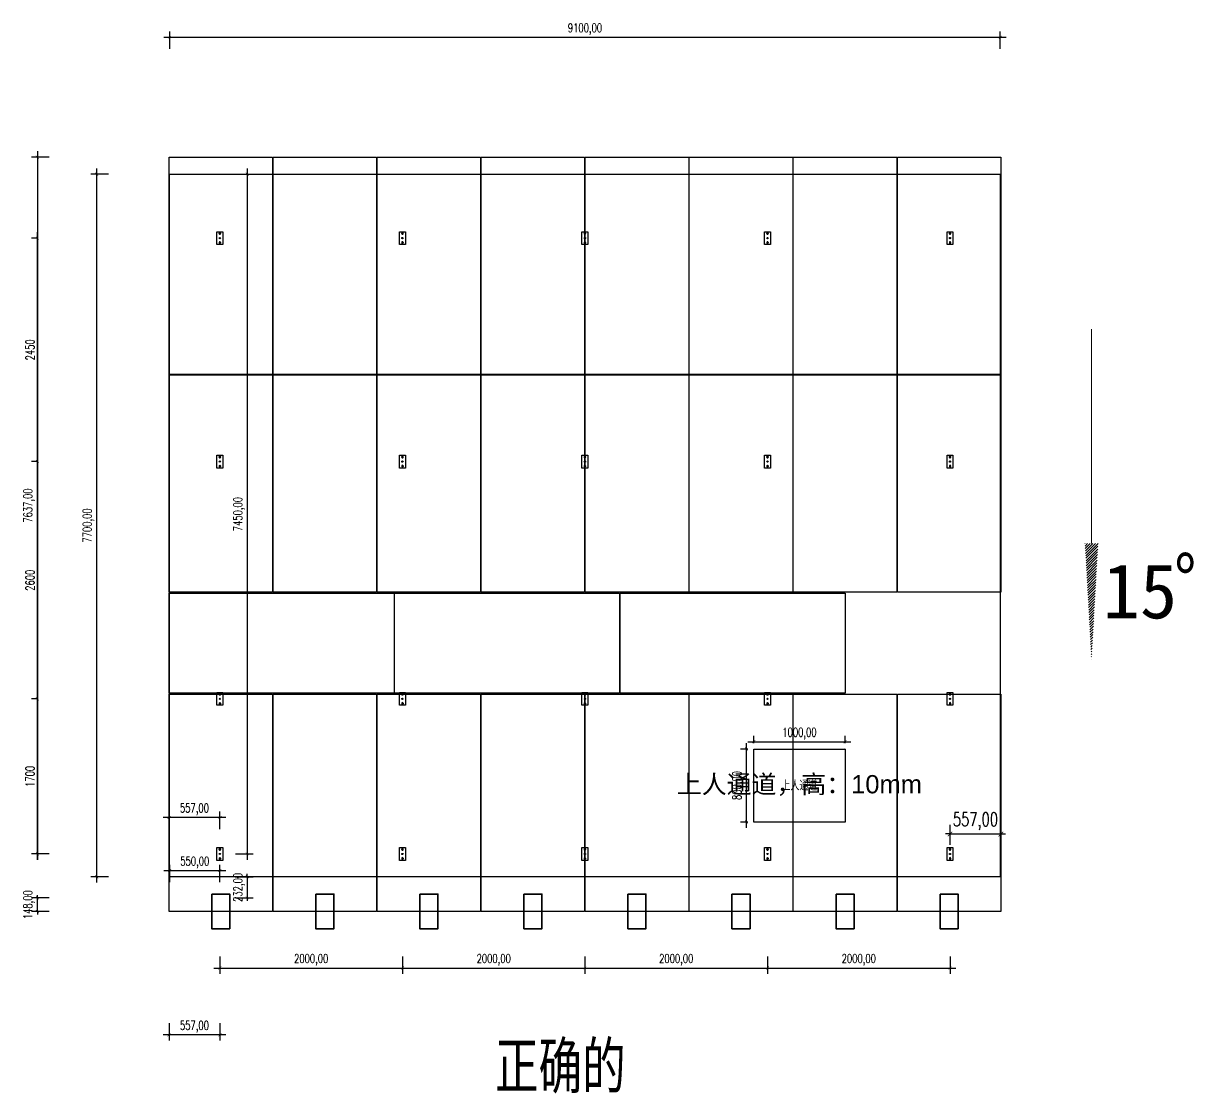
# Model space of a CAD drawing. Header units: millimetres. Extents: x -14454 to 167453, y -24 to 28032.
# Drawn here: x -14454 to -1633, y 9777 to 21505 of the extents above; entities that cross this region are included whole.
import ezdxf

# ---------------------------------------------------------------- set-up
doc = ezdxf.new("R2010")
doc.units = ezdxf.units.MM
doc.linetypes.add('CONTINUOUS1', pattern=[0])
for name, color, linetype in [('02 支架', 7, 'CONTINUOUS1'), ('CY_其它', 7, 'Continuous'), ('CY_底座或者基墩', 9, 'Continuous'), ('CY_房屋轮廓', 7, 'Continuous'), ('CY_挡雪夹', 50, 'Continuous'), ('CY_标注', 7, 'Continuous'), ('CY_阴影', 7, 'Continuous'), ('房屋轮廓', 8, 'Continuous')]:
    doc.layers.add(name, color=color, linetype=linetype)
doc.layers.add('剖面线层', color=4, linetype='Continuous', lineweight=18)
doc.layers.add('细实线层', color=7, linetype='Continuous', lineweight=18)
doc.styles.add('_HZTXT', font='hztxt_e.shx', dxfattribs={"width": 0.8, "bigfont": 'hztxt.shx'})
doc.styles.add('CY_备注', font='', dxfattribs={"width": 0.7, "height": 250})
doc.styles.add('CY_标注', font='romans.shx', dxfattribs={"width": 0.7, "bigfont": 'gbcbig.shx'})
doc.styles.get("Standard").update_dxf_attribs({"font": 'arial.ttf'})
doc.styles.add('宋体', font='')
doc.styles.get('CY_备注').set_extended_font_data('SimSun')
doc.styles.get('宋体').set_extended_font_data('SimSun')
doc.dimstyles.new('CY_标注', dxfattribs={"dimscale": 64.166667, "dimtxt": 1.5, "dimasz": 0.5, "dimexe": 1, "dimexo": 1, "dimgap": 0.5, "dimtad": 1, "dimzin": 1, "dimtxsty": 'CY_标注', "dimblk": 'ARCHTICK', "dimcen": -0.025, "dimdle": 1, "dimclrd": 8, "dimclre": 8, "dimclrt": 3, "dimadec": 0, "dimazin": 0, "dimtfac": 1, "dimtix": 1, "dimtmove": 2, "dimatfit": 3, "dimfxl": 0, "dimarcsym": 0})

# ---------------------------------------------------------------- blocks, each defined once
blk = doc.blocks.new('坡度标识')
at = {"layer": '剖面线层'}
h = blk.add_hatch(dxfattribs=at)
h.set_pattern_fill('无图案', color=256, scale=20.16, angle=45, style=0, pattern_type=0)
h.set_pattern_definition([(45, (-32860.558, 99894.321), (-14.2552727, 14.2552727), [])])
h.paths.add_polyline_path([(0, -3620), (-58, -2565), (-71, -2348), (0, -2348), (72, -2348)], flags=0)
at = {"layer": '细实线层'}
blk.add_line((0, 0), (0, -2348), dxfattribs=at)
at = {"insert": (907, -2466), "char_height": 600, "width": 1122.24, "attachment_point": 1, "style": '_HZTXT'}
blk.add_mtext('{\\fSimSun|b0|i0|c134|p2;°}', dxfattribs=at)
at = {"lineweight": 0, "style": '宋体'}
blk.add_attdef('值', (123, -3168), '', height=600, dxfattribs=at)
blk = doc.blocks.new('挡雪夹')
at = {"layer": '02 支架', "color": 2, "lineweight": 35}
blk.add_lwpolyline([(-99, 190), (99, 190), (99, -190), (-99, -190)], close=True, dxfattribs=at)
blk = doc.blocks.new('_ArchTick')
at = {"color": 0, "linetype": 'ByBlock', "const_width": 0.15}
blk.add_lwpolyline([(-0.5, -0.5), (0.5, 0.5)], dxfattribs=at)
blk = doc.blocks.new('*D585')
at = {"color": 8, "lineweight": -2, "transparency": 16777216}
for p, q in [((-6531, 12689), (-6531, 13617)), ((-6516, 13553), (-6596, 13553)), ((-6516, 12753), (-6596, 12753))]:
    blk.add_line(p, q, dxfattribs=at)
at = {"layer": 'Defpoints', "color": 0, "transparency": 16777216}
for p in [(-6531, 13553), (-6451, 13553), (-6451, 12753)]:
    blk.add_point(p, dxfattribs=at)
at = {"color": 8, "lineweight": -2, "transparency": 16777216, "xscale": 32.08333333333333, "yscale": 32.08333333333333, "zscale": 32.08333333333333}
for p, rotation in [((-6531, 13553), 90), ((-6531, 12753), 270)]:
    blk.add_blockref('_ArchTick', p, dxfattribs=dict(at, rotation=rotation))
at = {"color": 3, "transparency": 16777216, "insert": (-6621, 13153), "char_height": 96.2, "attachment_point": 5, "rotation": 90, "style": 'CY_标注'}
blk.add_mtext('800,00', dxfattribs=at)
blk = doc.blocks.new('*D586')
at = {"color": 8, "lineweight": -2, "transparency": 16777216}
for p, q in [((-6516, 13633), (-5387, 13633)), ((-6451, 13617), (-6451, 13697)), ((-5451, 13617), (-5451, 13697))]:
    blk.add_line(p, q, dxfattribs=at)
at = {"layer": 'Defpoints', "color": 0, "transparency": 16777216}
for p in [(-5451, 13633), (-6451, 13553), (-5451, 13553)]:
    blk.add_point(p, dxfattribs=at)
at = {"color": 8, "lineweight": -2, "transparency": 16777216, "xscale": 32.08333333333333, "yscale": 32.08333333333333, "zscale": 32.08333333333333, "rotation": 180}
blk.add_blockref('_ArchTick', (-6451, 13633), dxfattribs=at)
at = {"color": 8, "lineweight": -2, "transparency": 16777216, "xscale": 32.08333333333333, "yscale": 32.08333333333333, "zscale": 32.08333333333333}
blk.add_blockref('_ArchTick', (-5451, 13633), dxfattribs=at)
at = {"color": 3, "transparency": 16777216, "insert": (-5951, 13722), "char_height": 96.2, "attachment_point": 5, "style": 'CY_标注'}
blk.add_mtext('1000,00', dxfattribs=at)
blk = doc.blocks.new('CY立柱底座')
at = {"lineweight": 30}
for p, q in [((-3, 57), (3, 57)), ((-3, 43), (3, 43)), ((-7, -47), (-7, -53)), ((7, -47), (7, -53))]:
    blk.add_line(p, q, dxfattribs=at)
blk.add_lwpolyline([(-32.5, -70), (-32.5, 70), (32.5, 70), (32.5, -70)], close=True, dxfattribs=at)
blk.add_circle((0, 0), 7, dxfattribs=at)
for centre, start, end in [((-3, 50), 90, 270), ((3, 50), 270, 90), ((0, -47), 0, 180), ((0, -53), 180, 0)]:
    blk.add_arc(centre, 7, start, end, dxfattribs=at)
blk = doc.blocks.new('*D587')
at = {"layer": 'CY_标注', "color": 8, "lineweight": -2, "transparency": 16777216}
for p, q in [((-13651, 12089), (-13651, 19917)), ((-13523, 19853), (-13716, 19853)), ((-13523, 12153), (-13716, 12153))]:
    blk.add_line(p, q, dxfattribs=at)
at = {"layer": 'Defpoints', "color": 0, "transparency": 16777216}
for p in [(-13651, 19853), (-12851, 19853), (-12851, 12153)]:
    blk.add_point(p, dxfattribs=at)
at = {"layer": 'CY_标注', "color": 8, "lineweight": -2, "transparency": 16777216, "xscale": 32.08333333333333, "yscale": 32.08333333333333, "zscale": 32.08333333333333}
for p, rotation in [((-13651, 19853), 90), ((-13651, 12153), 270)]:
    blk.add_blockref('_ArchTick', p, dxfattribs=dict(at, rotation=rotation))
at = {"layer": 'CY_标注', "color": 3, "transparency": 16777216, "insert": (-13741, 16003), "char_height": 96.2, "attachment_point": 5, "rotation": 90, "style": 'CY_标注'}
blk.add_mtext('7700,00', dxfattribs=at)
blk = doc.blocks.new('*D588')
at = {"layer": 'CY_标注', "color": 8, "lineweight": -2, "transparency": 16777216}
for p, q in [((-12851, 21225), (-12851, 21417)), ((-3751, 21225), (-3751, 21417)), ((-12916, 21353), (-3687, 21353))]:
    blk.add_line(p, q, dxfattribs=at)
at = {"layer": 'Defpoints', "color": 0, "transparency": 16777216}
for p in [(-3751, 21353), (-12851, 19853), (-3751, 19853)]:
    blk.add_point(p, dxfattribs=at)
at = {"layer": 'CY_标注', "color": 8, "lineweight": -2, "transparency": 16777216, "xscale": 32.08333333333333, "yscale": 32.08333333333333, "zscale": 32.08333333333333, "rotation": 180}
blk.add_blockref('_ArchTick', (-12851, 21353), dxfattribs=at)
at = {"layer": 'CY_标注', "color": 8, "lineweight": -2, "transparency": 16777216, "xscale": 32.08333333333333, "yscale": 32.08333333333333, "zscale": 32.08333333333333}
blk.add_blockref('_ArchTick', (-3751, 21353), dxfattribs=at)
at = {"layer": 'CY_标注', "color": 3, "transparency": 16777216, "insert": (-8301, 21442), "char_height": 96.2, "attachment_point": 5, "style": 'CY_标注'}
blk.add_mtext('9100,00', dxfattribs=at)
blk = doc.blocks.new('*D589')
at = {"layer": 'CY_标注', "color": 8, "lineweight": -2, "transparency": 16777216}
for p, q in [((-14301, 12339), (-14301, 14167)), ((-14301, 14103), (-14366, 14103)), ((-14301, 12403), (-14366, 12403))]:
    blk.add_line(p, q, dxfattribs=at)
at = {"layer": 'Defpoints', "color": 0, "transparency": 16777216}
for p in [(-14301, 14103), (-14301, 14103), (-14301, 12403)]:
    blk.add_point(p, dxfattribs=at)
at = {"layer": 'CY_标注', "color": 8, "lineweight": -2, "transparency": 16777216, "xscale": 32.08333333333333, "yscale": 32.08333333333333, "zscale": 32.08333333333333}
for p, rotation in [((-14301, 14103), 90), ((-14301, 12403), 270)]:
    blk.add_blockref('_ArchTick', p, dxfattribs=dict(at, rotation=rotation))
at = {"layer": 'CY_标注', "color": 3, "transparency": 16777216, "insert": (-14382, 13253), "char_height": 96.2, "attachment_point": 5, "rotation": 90, "style": 'CY_标注'}
blk.add_mtext('1700', dxfattribs=at)
blk = doc.blocks.new('*D590')
at = {"layer": 'CY_标注', "color": 8, "lineweight": -2, "transparency": 16777216}
for p, q in [((-14301, 16703), (-14366, 16703)), ((-14301, 14039), (-14301, 16767)), ((-14301, 14103), (-14366, 14103))]:
    blk.add_line(p, q, dxfattribs=at)
at = {"layer": 'Defpoints', "color": 0, "transparency": 16777216}
for p in [(-14301, 16703), (-14301, 16703), (-14301, 14103)]:
    blk.add_point(p, dxfattribs=at)
at = {"layer": 'CY_标注', "color": 8, "lineweight": -2, "transparency": 16777216, "xscale": 32.08333333333333, "yscale": 32.08333333333333, "zscale": 32.08333333333333}
for p, rotation in [((-14301, 16703), 90), ((-14301, 14103), 270)]:
    blk.add_blockref('_ArchTick', p, dxfattribs=dict(at, rotation=rotation))
at = {"layer": 'CY_标注', "color": 3, "transparency": 16777216, "insert": (-14382, 15403), "char_height": 96.2, "attachment_point": 5, "rotation": 90, "style": 'CY_标注'}
blk.add_mtext('2600', dxfattribs=at)
blk = doc.blocks.new('*D591')
at = {"layer": 'CY_标注', "color": 8, "lineweight": -2, "transparency": 16777216}
for p, q in [((-14301, 19153), (-14366, 19153)), ((-14301, 16639), (-14301, 19217)), ((-14301, 16703), (-14366, 16703))]:
    blk.add_line(p, q, dxfattribs=at)
at = {"layer": 'Defpoints', "color": 0, "transparency": 16777216}
for p in [(-14301, 19153), (-14301, 19153), (-14301, 16703)]:
    blk.add_point(p, dxfattribs=at)
at = {"layer": 'CY_标注', "color": 8, "lineweight": -2, "transparency": 16777216, "xscale": 32.08333333333333, "yscale": 32.08333333333333, "zscale": 32.08333333333333}
for p, rotation in [((-14301, 19153), 90), ((-14301, 16703), 270)]:
    blk.add_blockref('_ArchTick', p, dxfattribs=dict(at, rotation=rotation))
at = {"layer": 'CY_标注', "color": 3, "transparency": 16777216, "insert": (-14382, 17928), "char_height": 96.2, "attachment_point": 5, "rotation": 90, "style": 'CY_标注'}
blk.add_mtext('2450', dxfattribs=at)
blk = doc.blocks.new('*D592')
at = {"layer": 'CY_标注', "color": 8, "lineweight": -2, "transparency": 16777216}
for p, q in [((-14301, 11921), (-14301, 11953)), ((-14173, 11921), (-14366, 11921)), ((-14301, 11773), (-14301, 11921)), ((-14173, 11773), (-14366, 11773)), ((-14301, 11773), (-14301, 11741))]:
    blk.add_line(p, q, dxfattribs=at)
at = {"layer": 'Defpoints', "color": 0, "transparency": 16777216}
for p in [(-14301, 11921), (-12301, 11921), (-12301, 11773)]:
    blk.add_point(p, dxfattribs=at)
at = {"layer": 'CY_标注', "color": 8, "lineweight": -2, "transparency": 16777216, "xscale": 32.08333333333333, "yscale": 32.08333333333333, "zscale": 32.08333333333333}
for p, rotation in [((-14301, 11921), 270), ((-14301, 11773), 90)]:
    blk.add_blockref('_ArchTick', p, dxfattribs=dict(at, rotation=rotation))
at = {"layer": 'CY_标注', "color": 3, "transparency": 16777216, "insert": (-14391, 11847), "char_height": 96.2, "attachment_point": 5, "rotation": 90, "style": 'CY_标注'}
blk.add_mtext('148,00', dxfattribs=at)
blk = doc.blocks.new('*D593')
at = {"layer": 'CY_标注', "color": 8, "lineweight": -2, "transparency": 16777216}
for p, q in [((-12858, 10549), (-12858, 10357)), ((-12301, 10549), (-12301, 10357)), ((-12237, 10421), (-12923, 10421))]:
    blk.add_line(p, q, dxfattribs=at)
at = {"layer": 'Defpoints', "color": 0, "transparency": 16777216}
for p in [(-12858, 11921), (-12301, 11921), (-12858, 10421)]:
    blk.add_point(p, dxfattribs=at)
at = {"layer": 'CY_标注', "color": 8, "lineweight": -2, "transparency": 16777216, "xscale": 32.08333333333333, "yscale": 32.08333333333333, "zscale": 32.08333333333333, "rotation": 180}
blk.add_blockref('_ArchTick', (-12858, 10421), dxfattribs=at)
at = {"layer": 'CY_标注', "color": 8, "lineweight": -2, "transparency": 16777216, "xscale": 32.08333333333333, "yscale": 32.08333333333333, "zscale": 32.08333333333333}
blk.add_blockref('_ArchTick', (-12301, 10421), dxfattribs=at)
at = {"layer": 'CY_标注', "color": 3, "transparency": 16777216, "insert": (-12580, 10510), "char_height": 96.2, "attachment_point": 5, "style": 'CY_标注'}
blk.add_mtext('557,00', dxfattribs=at)
blk = doc.blocks.new('*D594')
at = {"layer": 'CY_标注', "color": 8, "lineweight": -2, "transparency": 16777216}
for p, q in [((-14173, 20040), (-14366, 20040)), ((-14301, 20104), (-14301, 12339)), ((-14173, 12403), (-14366, 12403))]:
    blk.add_line(p, q, dxfattribs=at)
at = {"layer": 'Defpoints', "color": 0, "transparency": 16777216}
for p in [(-12301, 20040), (-14301, 12403), (-12301, 12403)]:
    blk.add_point(p, dxfattribs=at)
at = {"layer": 'CY_标注', "color": 8, "lineweight": -2, "transparency": 16777216, "xscale": 32.08333333333333, "yscale": 32.08333333333333, "zscale": 32.08333333333333}
for p, rotation in [((-14301, 20040), 90), ((-14301, 12403), 270)]:
    blk.add_blockref('_ArchTick', p, dxfattribs=dict(at, rotation=rotation))
at = {"layer": 'CY_标注', "color": 3, "transparency": 16777216, "insert": (-14391, 16221), "char_height": 96.2, "attachment_point": 5, "rotation": 90, "style": 'CY_标注'}
blk.add_mtext('7637,00', dxfattribs=at)
blk = doc.blocks.new('*D595')
at = {"layer": 'CY_标注', "color": 8, "lineweight": -2, "transparency": 16777216}
for p, q in [((-12858, 12675), (-12858, 12867)), ((-12301, 12675), (-12301, 12867)), ((-12237, 12803), (-12923, 12803))]:
    blk.add_line(p, q, dxfattribs=at)
at = {"layer": 'Defpoints', "color": 0, "transparency": 16777216}
for p in [(-12858, 12803), (-12858, 12403), (-12301, 12403)]:
    blk.add_point(p, dxfattribs=at)
at = {"layer": 'CY_标注', "color": 8, "lineweight": -2, "transparency": 16777216, "xscale": 32.08333333333333, "yscale": 32.08333333333333, "zscale": 32.08333333333333, "rotation": 180}
blk.add_blockref('_ArchTick', (-12858, 12803), dxfattribs=at)
at = {"layer": 'CY_标注', "color": 8, "lineweight": -2, "transparency": 16777216, "xscale": 32.08333333333333, "yscale": 32.08333333333333, "zscale": 32.08333333333333}
blk.add_blockref('_ArchTick', (-12301, 12803), dxfattribs=at)
at = {"layer": 'CY_标注', "color": 3, "transparency": 16777216, "insert": (-12580, 12892), "char_height": 96.2, "attachment_point": 5, "style": 'CY_标注'}
blk.add_mtext('557,00', dxfattribs=at)
blk = doc.blocks.new('*D596')
at = {"layer": 'CY_标注', "color": 8, "lineweight": -2, "transparency": 16777216}
for p, q in [((-12001, 12153), (-12001, 12185)), ((-12130, 12153), (-11937, 12153)), ((-12001, 12153), (-12001, 11921)), ((-12130, 11921), (-11937, 11921)), ((-12001, 11921), (-12001, 11889))]:
    blk.add_line(p, q, dxfattribs=at)
at = {"layer": 'Defpoints', "color": 0, "transparency": 16777216}
for p in [(-12301, 12153), (-12301, 11921), (-12001, 11921)]:
    blk.add_point(p, dxfattribs=at)
at = {"layer": 'CY_标注', "color": 8, "lineweight": -2, "transparency": 16777216, "xscale": 32.08333333333333, "yscale": 32.08333333333333, "zscale": 32.08333333333333}
for p, rotation in [((-12001, 12153), 270), ((-12001, 11921), 90)]:
    blk.add_blockref('_ArchTick', p, dxfattribs=dict(at, rotation=rotation))
at = {"layer": 'CY_标注', "color": 3, "transparency": 16777216, "insert": (-12091, 12037), "char_height": 96.2, "attachment_point": 5, "rotation": 90, "style": 'CY_标注'}
blk.add_mtext('232,00', dxfattribs=at)
blk = doc.blocks.new('*D597')
at = {"layer": 'CY_标注', "color": 8, "lineweight": -2, "transparency": 16777216}
for p, q in [((-12001, 19917), (-12001, 12339)), ((-12130, 19853), (-11937, 19853)), ((-12130, 12403), (-11937, 12403))]:
    blk.add_line(p, q, dxfattribs=at)
at = {"layer": 'Defpoints', "color": 0, "transparency": 16777216}
for p in [(-12301, 19853), (-12301, 12403), (-12001, 12403)]:
    blk.add_point(p, dxfattribs=at)
at = {"layer": 'CY_标注', "color": 8, "lineweight": -2, "transparency": 16777216, "xscale": 32.08333333333333, "yscale": 32.08333333333333, "zscale": 32.08333333333333}
for p, rotation in [((-12001, 19853), 90), ((-12001, 12403), 270)]:
    blk.add_blockref('_ArchTick', p, dxfattribs=dict(at, rotation=rotation))
at = {"layer": 'CY_标注', "color": 3, "transparency": 16777216, "insert": (-12091, 16128), "char_height": 96.2, "attachment_point": 5, "rotation": 90, "style": 'CY_标注'}
blk.add_mtext('7450,00', dxfattribs=at)
blk = doc.blocks.new('*D598')
at = {"layer": 'CY_标注', "color": 8, "lineweight": -2, "transparency": 16777216}
for p, q in [((-12916, 12221), (-12237, 12221)), ((-12851, 12093), (-12851, 12285)), ((-12301, 12093), (-12301, 12285))]:
    blk.add_line(p, q, dxfattribs=at)
at = {"layer": 'Defpoints', "color": 0, "transparency": 16777216}
for p in [(-12301, 12221), (-12851, 11921), (-12301, 11921)]:
    blk.add_point(p, dxfattribs=at)
at = {"layer": 'CY_标注', "color": 8, "lineweight": -2, "transparency": 16777216, "xscale": 32.08333333333333, "yscale": 32.08333333333333, "zscale": 32.08333333333333, "rotation": 180}
blk.add_blockref('_ArchTick', (-12851, 12221), dxfattribs=at)
at = {"layer": 'CY_标注', "color": 8, "lineweight": -2, "transparency": 16777216, "xscale": 32.08333333333333, "yscale": 32.08333333333333, "zscale": 32.08333333333333}
blk.add_blockref('_ArchTick', (-12301, 12221), dxfattribs=at)
at = {"layer": 'CY_标注', "color": 3, "transparency": 16777216, "insert": (-12576, 12310), "char_height": 96.2, "attachment_point": 5, "style": 'CY_标注'}
blk.add_mtext('550,00', dxfattribs=at)
blk = doc.blocks.new('*D602')
at = {"layer": 'CY_标注', "color": 8, "lineweight": -2, "transparency": 16777216}
for p, q in [((-12301, 11281), (-12301, 11089)), ((-10301, 11281), (-10301, 11089)), ((-12366, 11153), (-10237, 11153))]:
    blk.add_line(p, q, dxfattribs=at)
at = {"layer": 'Defpoints', "color": 0, "transparency": 16777216}
for p in [(-12301, 11653), (-10301, 11653), (-10301, 11153)]:
    blk.add_point(p, dxfattribs=at)
at = {"layer": 'CY_标注', "color": 8, "lineweight": -2, "transparency": 16777216, "xscale": 32.08333333333333, "yscale": 32.08333333333333, "zscale": 32.08333333333333, "rotation": 180}
blk.add_blockref('_ArchTick', (-12301, 11153), dxfattribs=at)
at = {"layer": 'CY_标注', "color": 8, "lineweight": -2, "transparency": 16777216, "xscale": 32.08333333333333, "yscale": 32.08333333333333, "zscale": 32.08333333333333}
blk.add_blockref('_ArchTick', (-10301, 11153), dxfattribs=at)
at = {"layer": 'CY_标注', "color": 3, "transparency": 16777216, "insert": (-11301, 11242), "char_height": 96.2, "attachment_point": 5, "style": 'CY_标注'}
blk.add_mtext('2000,00', dxfattribs=at)
blk = doc.blocks.new('*D603')
at = {"layer": 'CY_标注', "color": 8, "lineweight": -2, "transparency": 16777216}
for p, q in [((-10301, 11281), (-10301, 11089)), ((-8301, 11281), (-8301, 11089)), ((-10366, 11153), (-8237, 11153))]:
    blk.add_line(p, q, dxfattribs=at)
at = {"layer": 'Defpoints', "color": 0, "transparency": 16777216}
for p in [(-10301, 11653), (-8301, 11653), (-8301, 11153)]:
    blk.add_point(p, dxfattribs=at)
at = {"layer": 'CY_标注', "color": 8, "lineweight": -2, "transparency": 16777216, "xscale": 32.08333333333333, "yscale": 32.08333333333333, "zscale": 32.08333333333333, "rotation": 180}
blk.add_blockref('_ArchTick', (-10301, 11153), dxfattribs=at)
at = {"layer": 'CY_标注', "color": 8, "lineweight": -2, "transparency": 16777216, "xscale": 32.08333333333333, "yscale": 32.08333333333333, "zscale": 32.08333333333333}
blk.add_blockref('_ArchTick', (-8301, 11153), dxfattribs=at)
at = {"layer": 'CY_标注', "color": 3, "transparency": 16777216, "insert": (-9301, 11242), "char_height": 96.2, "attachment_point": 5, "style": 'CY_标注'}
blk.add_mtext('2000,00', dxfattribs=at)
blk = doc.blocks.new('*D608')
at = {"layer": 'CY_标注', "color": 8, "lineweight": -2, "transparency": 16777216}
for p, q in [((-8301, 11281), (-8301, 11089)), ((-6301, 11281), (-6301, 11089)), ((-8366, 11153), (-6237, 11153))]:
    blk.add_line(p, q, dxfattribs=at)
at = {"layer": 'Defpoints', "color": 0, "transparency": 16777216}
for p in [(-8301, 11449), (-6301, 11449), (-6301, 11153)]:
    blk.add_point(p, dxfattribs=at)
at = {"layer": 'CY_标注', "color": 8, "lineweight": -2, "transparency": 16777216, "xscale": 32.08333333333333, "yscale": 32.08333333333333, "zscale": 32.08333333333333, "rotation": 180}
blk.add_blockref('_ArchTick', (-8301, 11153), dxfattribs=at)
at = {"layer": 'CY_标注', "color": 8, "lineweight": -2, "transparency": 16777216, "xscale": 32.08333333333333, "yscale": 32.08333333333333, "zscale": 32.08333333333333}
blk.add_blockref('_ArchTick', (-6301, 11153), dxfattribs=at)
at = {"layer": 'CY_标注', "color": 3, "transparency": 16777216, "insert": (-7301, 11242), "char_height": 96.2, "attachment_point": 5, "style": 'CY_标注'}
blk.add_mtext('2000,00', dxfattribs=at)
blk = doc.blocks.new('*D609')
at = {"layer": 'CY_标注', "color": 8, "lineweight": -2, "transparency": 16777216}
for p, q in [((-6301, 11281), (-6301, 11089)), ((-4301, 11281), (-4301, 11089)), ((-6366, 11153), (-4237, 11153))]:
    blk.add_line(p, q, dxfattribs=at)
at = {"layer": 'Defpoints', "color": 0, "transparency": 16777216}
for p in [(-6301, 12403), (-4301, 12403), (-4301, 11153)]:
    blk.add_point(p, dxfattribs=at)
at = {"layer": 'CY_标注', "color": 8, "lineweight": -2, "transparency": 16777216, "xscale": 32.08333333333333, "yscale": 32.08333333333333, "zscale": 32.08333333333333, "rotation": 180}
blk.add_blockref('_ArchTick', (-6301, 11153), dxfattribs=at)
at = {"layer": 'CY_标注', "color": 8, "lineweight": -2, "transparency": 16777216, "xscale": 32.08333333333333, "yscale": 32.08333333333333, "zscale": 32.08333333333333}
blk.add_blockref('_ArchTick', (-4301, 11153), dxfattribs=at)
at = {"layer": 'CY_标注', "color": 3, "transparency": 16777216, "insert": (-5301, 11242), "char_height": 96.2, "attachment_point": 5, "style": 'CY_标注'}
blk.add_mtext('2000,00', dxfattribs=at)
blk = doc.blocks.new('*D610')
at = {"color": 8, "lineweight": -2, "transparency": 16777216}
for p, q in [((-4301, 12503), (-4301, 12722)), ((-3744, 12503), (-3744, 12722)), ((-4301, 12622), (-4351, 12622)), ((-4301, 12622), (-3744, 12622)), ((-3744, 12622), (-3694, 12622))]:
    blk.add_line(p, q, dxfattribs=at)
at = {"layer": 'Defpoints', "color": 0, "transparency": 16777216}
for p in [(-3744, 12622), (-4301, 12403), (-3744, 12403)]:
    blk.add_point(p, dxfattribs=at)
at = {"color": 8, "lineweight": -2, "transparency": 16777216, "xscale": 50, "yscale": 50, "zscale": 50}
blk.add_blockref('_ArchTick', (-4301, 12622), dxfattribs=at)
at = {"color": 8, "lineweight": -2, "transparency": 16777216, "xscale": 50, "yscale": 50, "zscale": 50, "rotation": 180}
blk.add_blockref('_ArchTick', (-3744, 12622), dxfattribs=at)
at = {"color": 3, "transparency": 16777216, "insert": (-4023, 12761), "char_height": 150, "attachment_point": 5, "style": 'CY_标注'}
blk.add_mtext('557,00', dxfattribs=at)

msp = doc.modelspace()

# ---------------------------------------------------------------- linework, layer by layer
at = {"color": 5}
for p, q in [((-6451.471, 13552.913), (-6452.471, 13552.913)), ((-6451.471, 13552.913), (-6452.471, 13552.913)), ((-6451.471, 13552.913), (-6452.471, 13552.913)), ((-6451.471, 13552.913), (-6452.471, 13552.913)), ((-6451.471, 13552.913), (-6451.471, 13552.913)), ((-6451.471, 13552.913), (-6451.471, 13552.913)), ((-6451.471, 13552.913), (-6451.471, 13552.913)), ((-6451.471, 13552.913), (-6451.471, 13552.913)), ((-6451.471, 13552.913), (-6451.471, 13552.913)), ((-6451.471, 13552.913), (-6451.471, 13552.913)), ((-6451.471, 13552.913), (-6451.471, 13552.913)), ((-6451.471, 13552.913), (-6451.471, 13552.913)), ((-6451.471, 13552.913), (-6451.471, 13552.913)), ((-5451.471, 13552.913), (-5452.471, 13552.913)), ((-5451.471, 13552.913), (-5452.471, 13552.913)), ((-5451.471, 13552.913), (-5452.471, 13552.913)), ((-5451.471, 13552.913), (-5452.471, 13552.913)), ((-5451.471, 13552.913), (-5451.471, 13552.913)), ((-5451.471, 13552.913), (-5451.471, 13552.913)), ((-5451.471, 13552.913), (-5451.471, 13552.913)), ((-5451.471, 13552.913), (-5451.471, 13552.913)), ((-5451.471, 13552.913), (-5451.471, 13552.913)), ((-5451.471, 13552.913), (-5451.471, 13552.913)), ((-5451.471, 13552.913), (-5451.471, 13552.913)), ((-5451.471, 13552.913), (-5451.471, 13552.913)), ((-5451.471, 13552.913), (-5451.471, 13552.913)), ((-6451.471, 12752.913), (-6452.471, 12752.913)), ((-6451.471, 12752.913), (-6452.471, 12752.913)), ((-6451.471, 12752.913), (-6452.471, 12752.913)), ((-6451.471, 12752.913), (-6452.471, 12752.913)), ((-6451.471, 12752.913), (-6451.471, 12752.913)), ((-6451.471, 12752.913), (-6451.471, 12752.913)), ((-6451.471, 12752.913), (-6451.471, 12752.913)), ((-6451.471, 12752.913), (-6451.471, 12752.913)), ((-6451.471, 12752.913), (-6451.471, 12752.913)), ((-6451.471, 12752.913), (-6451.471, 12752.913)), ((-6451.471, 12752.913), (-6451.471, 12752.913)), ((-6451.471, 12752.913), (-6451.471, 12752.913)), ((-6451.471, 12752.913), (-6451.471, 12752.913)), ((-5451.471, 12752.913), (-5452.471, 12752.913)), ((-5451.471, 12752.913), (-5452.471, 12752.913)), ((-5451.471, 12752.913), (-5452.471, 12752.913)), ((-5451.471, 12752.913), (-5452.471, 12752.913)), ((-5451.471, 12752.913), (-5451.471, 12752.913)), ((-5451.471, 12752.913), (-5451.471, 12752.913)), ((-5451.471, 12752.913), (-5451.471, 12752.913)), ((-5451.471, 12752.913), (-5451.471, 12752.913)), ((-5451.471, 12752.913), (-5451.471, 12752.913)), ((-5451.471, 12752.913), (-5451.471, 12752.913)), ((-5451.471, 12752.913), (-5451.471, 12752.913)), ((-5451.471, 12752.913), (-5451.471, 12752.913)), ((-5451.471, 12752.913), (-5451.471, 12752.913))]:
    msp.add_line(p, q, dxfattribs=at)
for points in [[(-12858.471, 17658.913), (-12858.471, 20039.913), (-11724.471, 20039.913), (-11724.471, 17658.913)], [(-11718.471, 17658.913), (-11718.471, 20039.913), (-10584.471, 20039.913), (-10584.471, 17658.913)], [(-10578.471, 17658.913), (-10578.471, 20039.913), (-9444.471, 20039.913), (-9444.471, 17658.913)], [(-9438.471, 17658.913), (-9438.471, 20039.913), (-8304.471, 20039.913), (-8304.471, 17658.913)], [(-8298.471, 17658.913), (-8298.471, 20039.913), (-7164.471, 20039.913), (-7164.471, 17658.913)], [(-7158.471, 17658.913), (-7158.471, 20039.913), (-6024.471, 20039.913), (-6024.471, 17658.913)], [(-6018.471, 17658.913), (-6018.471, 20039.913), (-4884.471, 20039.913), (-4884.471, 17658.913)], [(-4878.471, 17658.913), (-4878.471, 20039.913), (-3744.471, 20039.913), (-3744.471, 17658.913)], [(-12858.471, 15271.913), (-12858.471, 17652.913), (-11724.471, 17652.913), (-11724.471, 15271.913)], [(-11718.471, 15271.913), (-11718.471, 17652.913), (-10584.471, 17652.913), (-10584.471, 15271.913)], [(-10578.471, 15271.913), (-10578.471, 17652.913), (-9444.471, 17652.913), (-9444.471, 15271.913)], [(-9438.471, 15271.913), (-9438.471, 17652.913), (-8304.471, 17652.913), (-8304.471, 15271.913)], [(-8298.471, 15271.913), (-8298.471, 17652.913), (-7164.471, 17652.913), (-7164.471, 15271.913)], [(-7158.471, 15271.913), (-7158.471, 17652.913), (-6024.471, 17652.913), (-6024.471, 15271.913)], [(-6018.471, 15271.913), (-6018.471, 17652.913), (-4884.471, 17652.913), (-4884.471, 15271.913)], [(-4878.471, 15271.913), (-4878.471, 17652.913), (-3744.471, 17652.913), (-3744.471, 15271.913)], [(-12858.471, 14164.913), (-12858.471, 15259.913), (-10393.471, 15259.913), (-10393.471, 14164.913)], [(-10387.471, 14164.913), (-10387.471, 15259.913), (-7922.471, 15259.913), (-7922.471, 14164.913)], [(-7916.471, 14164.913), (-7916.471, 15259.913), (-5451.471, 15259.913), (-5451.471, 14164.913)], [(-12858.471, 11772.913), (-12858.471, 14153.913), (-11724.471, 14153.913), (-11724.471, 11772.913)], [(-11718.471, 11772.913), (-11718.471, 14153.913), (-10584.471, 14153.913), (-10584.471, 11772.913)], [(-10578.471, 11772.913), (-10578.471, 14153.913), (-9444.471, 14153.913), (-9444.471, 11772.913)], [(-9438.471, 11772.913), (-9438.471, 14153.913), (-8304.471, 14153.913), (-8304.471, 11772.913)], [(-8298.471, 11772.913), (-8298.471, 14153.913), (-7164.471, 14153.913), (-7164.471, 11772.913)], [(-7158.471, 11772.913), (-7158.471, 14153.913), (-6024.471, 14153.913), (-6024.471, 11772.913)], [(-6018.471, 11772.913), (-6018.471, 14153.913), (-4884.471, 14153.913), (-4884.471, 11772.913)], [(-4878.471, 11772.913), (-4878.471, 14153.913), (-3744.471, 14153.913), (-3744.471, 11772.913)]]:
    msp.add_lwpolyline(points, close=True)
at = {"layer": 'CY_房屋轮廓'}
msp.add_lwpolyline([(-6451.471, 12752.913), (-6451.471, 13552.913), (-5451.471, 13552.913), (-5451.471, 12752.913)], close=True, dxfattribs=at)
at = {"layer": 'CY_阴影'}
msp.add_lwpolyline([(-5451.471, 12752.913), (-6451.471, 12752.913), (-6452.471, 12752.913), (-6452.471, 13552.913), (-5452.471, 13552.913), (-5451.471, 13552.913), (-5451.471, 12752.913)], close=True, dxfattribs=at)
at = {"layer": '房屋轮廓'}
msp.add_lwpolyline([(-12851.471, 12152.913), (-12851.471, 19852.913), (-3751.471, 19852.913), (-3751.471, 12152.913)], close=True, dxfattribs=at)

# ---------------------------------------------------------------- block references
at = {"layer": 'CY_其它'}
msp.add_blockref('坡度标识', (-2751.471, 18152.913), dxfattribs=at).add_auto_attribs({'值': '15'})
at = {"layer": 'CY_底座或者基墩'}
for p in [(-12301.471, 19152.913), (-10301.471, 19152.913), (-8301.471, 19152.913), (-6301.471, 19152.913), (-6301.471, 19152.913), (-4301.471, 19152.913), (-4301.471, 19152.913), (-12301.471, 16702.913), (-10301.471, 16702.913), (-8301.471, 16702.913), (-6301.471, 16702.913), (-6301.471, 16702.913), (-4301.471, 16702.913), (-4301.471, 16702.913), (-12301.471, 14102.913), (-10301.471, 14102.913), (-8301.471, 14102.913), (-6301.471, 14102.913), (-6301.471, 14102.913), (-4301.471, 14102.913), (-4301.471, 14102.913), (-12301.471, 12402.913), (-10301.471, 12402.913), (-8301.471, 12402.913), (-6301.471, 12402.913), (-6301.471, 12402.913), (-4301.471, 12402.913), (-4301.471, 12402.913)]:
    msp.add_blockref('CY立柱底座', p, dxfattribs=at)
at = {"layer": 'CY_挡雪夹'}
for p in [(-12291.471, 11772.913), (-11151.471, 11772.913), (-10011.471, 11772.913), (-8871.471, 11772.913), (-7731.471, 11772.913), (-6591.471, 11772.913), (-5451.471, 11772.913), (-4311.471, 11772.913)]:
    msp.add_blockref('挡雪夹', p, dxfattribs=at)

# ---------------------------------------------------------------- texts
at = {"style": 'CY_备注', "width": 0.7}
msp.add_text('正确的', height=500, dxfattribs=at).set_placement((-9287.656, 9832.096))
at = {"color": 3, "insert": (-5951.471, 13152.913), "char_height": 200, "attachment_point": 5}
msp.add_mtext('上人通道，高：10mm', dxfattribs=at)
at = {"color": 1, "insert": (-5951.471, 13152.913), "char_height": 100, "attachment_point": 5, "style": 'CY_备注'}
msp.add_mtext('上人通道', dxfattribs=at)

# ---------------------------------------------------------------- dimensions: what is measured, and where the dimension line sits
at = {"color": 3}
dim = msp.add_linear_dim(base=(-5451.471, 13632.913), p1=(-6451.471, 13552.913), p2=(-5451.471, 13552.913), dimstyle='CY_标注', dxfattribs=at)
dim.commit()
dim.dimension.update_dxf_attribs({"geometry": '*D586', "text_midpoint": (-5951.471, 13722.288)})
dim = msp.add_linear_dim(base=(-6531.471, 13552.913), p1=(-6451.471, 12752.913), p2=(-6451.471, 13552.913), angle=90, dimstyle='CY_标注', dxfattribs=at)
dim.commit()
dim.dimension.update_dxf_attribs({"geometry": '*D585', "text_midpoint": (-6620.846, 13152.913)})
dim = msp.add_aligned_dim(p1=(-4301.471, 12402.913), p2=(-3744.471, 12402.913), distance=218.763, dimstyle='CY_标注', override={"dimscale": 100})
dim.commit()
dim.dimension.update_dxf_attribs({"geometry": '*D610', "text_midpoint": (-4022.971, 12760.962)})
at = {"layer": 'CY_标注'}
for base, p1, p2, picture, middle in [((-3751.471, 21352.913), (-12851.471, 19852.913), (-3751.471, 19852.913), '*D588', (-8301.471, 21442.288)), ((-12858.471, 12802.913), (-12301.471, 12402.913), (-12858.471, 12402.913), '*D595', (-12579.971, 12892.288)), ((-12301.471, 12220.913), (-12851.471, 11920.913), (-12301.471, 11920.913), '*D598', (-12576.471, 12310.288)), ((-12858.471, 10420.913), (-12301.471, 11920.913), (-12858.471, 11920.913), '*D593', (-12579.971, 10510.288)), ((-10301.471, 11152.913), (-12301.471, 11652.913), (-10301.471, 11652.913), '*D602', (-11301.471, 11242.288)), ((-8301.471, 11152.913), (-10301.471, 11652.913), (-8301.471, 11652.913), '*D603', (-9301.471, 11242.288))]:
    dim = msp.add_linear_dim(base=base, p1=p1, p2=p2, dimstyle='CY_标注', dxfattribs=at)
    dim.commit()
    dim.dimension.update_dxf_attribs({"geometry": picture, "text_midpoint": middle})
for base, p1, p2, picture, middle in [((-14301.471, 12402.913), (-12301.471, 20039.913), (-12301.471, 12402.913), '*D594', (-14390.846, 16221.413)), ((-13651.471, 19852.913), (-12851.471, 12152.913), (-12851.471, 19852.913), '*D587', (-13740.846, 16002.913)), ((-12001.471, 12402.913), (-12301.471, 19852.913), (-12301.471, 12402.913), '*D597', (-12090.846, 16127.913)), ((-12001.471, 11920.913), (-12301.471, 12152.913), (-12301.471, 11920.913), '*D596', (-12090.846, 12036.913)), ((-14301.471, 11920.913), (-12301.471, 11772.913), (-12301.471, 11920.913), '*D592', (-14390.846, 11846.913))]:
    dim = msp.add_linear_dim(base=base, p1=p1, p2=p2, angle=90, dimstyle='CY_标注', dxfattribs=at)
    dim.commit()
    dim.dimension.update_dxf_attribs({"geometry": picture, "text_midpoint": middle})
for p1, p2, text, picture, middle in [((-14301.471, 16702.913), (-14301.471, 19152.913), '2450', '*D591', (-14381.679, 17927.913)), ((-14301.471, 14102.913), (-14301.471, 16702.913), '2600', '*D590', (-14381.679, 15402.913)), ((-14301.471, 12402.913), (-14301.471, 14102.913), '1700', '*D589', (-14381.679, 13252.913))]:
    dim = msp.add_aligned_dim(p1=p1, p2=p2, distance=0, text=text, dimstyle='CY_标注', dxfattribs=at)
    dim.commit()
    dim.dimension.update_dxf_attribs({"geometry": picture, "text_midpoint": middle})
for p1, p2, distance, picture, middle in [((-6301.471, 12402.913), (-4301.471, 12402.913), -1250, '*D609', (-5301.471, 11242.288)), ((-8301.471, 11448.832), (-6301.471, 11448.832), -295.919, '*D608', (-7301.471, 11242.288))]:
    dim = msp.add_aligned_dim(p1=p1, p2=p2, distance=distance, dimstyle='CY_标注', dxfattribs=at)
    dim.commit()
    dim.dimension.update_dxf_attribs({"geometry": picture, "text_midpoint": middle})

doc.saveas('drawing.dxf')
